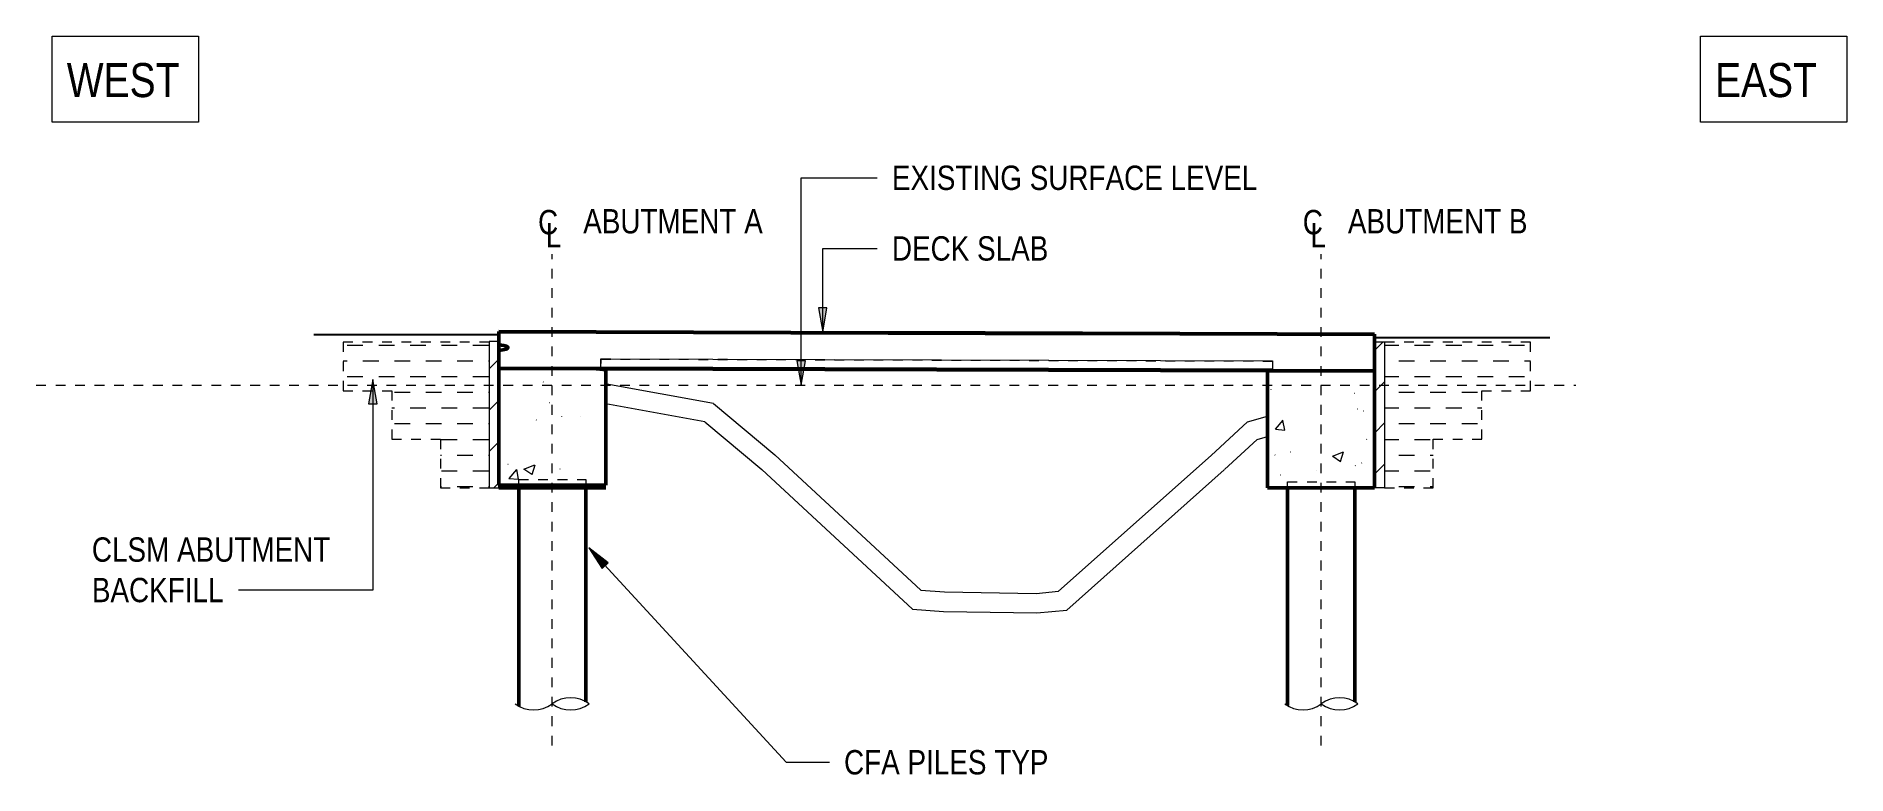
# Model space of a CAD drawing. Header units: metres. Extents: x 566 to 752, y 3 to 1696.
# Drawn here: x 608.32 to 626.93, y 14.71 to 22.3 of the extents above.
import ezdxf

# ---------------------------------------------------------------- set-up
doc = ezdxf.new("R2010")
doc.units = ezdxf.units.M
doc.linetypes.add('JacobsDash', pattern=[0.0045, 0.003, -0.0015])
doc.linetypes.add('JacobsGridLine', pattern=[0.0145, 0.01, -0.001, 0.0025, -0.001])
for name, color, linetype, lineweight in [('BRIDGE-ABUTMENT-CONC', 7, 'Continuous', 40), ('BRIDGE-FRAMING-LINE-18-HID', 7, 'JacobsDash', 18), ('D-BDGE', 7, 'Continuous', 13), ('D-BDGE-FLOOR', 7, 'Continuous', 40), ('D-BDGE-FLOOR-HID', 7, 'JacobsDash', 18), ('D-BDGE-FLOOR-PAT', 7, 'Continuous', 40), ('D-BDGE-FNDN-LINES-18-HID', 7, 'JacobsDash', 18), ('D-BDGE-FNDN-PILE-CONC', 7, 'Continuous', 40), ('D-BDGE-LINE', 7, 'Continuous', 9), ('D-ENHA-GEN-LINE', 7, 'Continuous', 9), ('D-ENHA-GEN-LINE-GRIDS', 7, 'Continuous', 9), ('D-ENHA-TEXT', 7, 'Continuous', 9)]:
    doc.layers.add(name, color=color, linetype=linetype, lineweight=lineweight)
doc.layers.add('D-BDGE-FRAMING', color=7, linetype='Continuous', lineweight=13, true_color=0x8c8cc6)
doc.styles.add('Arial Narrow_2', font='ARIALN.TTF', dxfattribs={"height": 0.25})
doc.styles.add('Arial Narrow_3', font='ARIALN.TTF', dxfattribs={"height": 0.35})
pattern_1 = [(50, (617.81165, 17.354), (1.15687, -0.10121), [0.12097, -1.331]), (355, (617.8117, 17.354), (-0.2238, 1.21312), [0.09677, -1.065]), (100.45, (617.9077, 17.345), (0.93278, 1.11194), [0.1028, -1.131]), (46.184, (617.8117, 17.676), (1.7214, -0.26704), [0.18145, -1.996]), (96.636, (617.9547, 17.654), (1.5076, 1.57074), [0.1542, -1.696]), (351.184, (617.8117, 17.676), (1.50766, 1.5715), [0.14516, -1.597]), (21, (617.97265, 17.596), (0.96275, -0.64938), [0.12097, -1.331]), (326, (617.9727, 17.596), (0.3924, 1.16952), [0.09677, -1.065]), (71.45, (618.0537, 17.542), (1.3549, 0.5203), [0.1028, -1.131]), (37.5, (617.81165, 17.354), (0.019615, 0.536924), [0.00335, -1.048, 0.00335, -1.077, -1.069]), (37.5, (617.81165, 17.354), (0.019615, 0.536924), [-2.132, 0.00335, -1.065]), (7.5, (617.81165, 17.354), (0.424306, 0.636145), [0.00335, -0.61277, 0.00335, -1.024, -0.40726]), (7.5, (617.81165, 17.354), (0.424306, 0.636145), [-1.644, 0.00335, -0.4039]), (327.5, (617.45165, 17.354), (0.861, -0.036384), [0.00335, -0.39987, 0.00335, -1.255, -1.669]), (327.5, (617.45165, 17.354), (0.861, -0.036384), [-1.661, 0.00335, -1.666]), (317.5, (617.29065, 17.354), (0.94062, 0.16145), [0.00335, -0.52084, 0.00335, -0.83213, -1.185]), (317.5, (617.29065, 17.354), (0.94062, 0.16145), [-1.36, 0.00335, -1.182])]
pattern_2 = [(45, (617.81165, 17.354), (-0.212132, 0.212132), [])]
pattern_3 = [(0, (617.81165, 17.354), (0.16129, 0.16129), [0.16129, -0.16129])]

# ---------------------------------------------------------------- blocks, each defined once
blk = doc.blocks.new('01_SFO_FRP_Pile_CastInPlace_CS - CAST-IN-PLACE PILE - 0750-7668704-SECTION-STAGE A4')
at = {"layer": 'D-BDGE-FNDN-LINES-18-HID'}
for p, q in [((-580.892, 17.664), (-580.892, 17.723)), ((-580.892, 17.723), (-580.202, 17.723)), ((-580.202, 17.723), (-580.202, 17.664))]:
    blk.add_line(p, q, dxfattribs=at)
at = {"layer": 'D-BDGE-FNDN-PILE-CONC', "lineweight": 50}
for p, q in [((-580.892, 15.424), (-580.892, 17.664)), ((-580.202, 17.664), (-580.202, 15.462))]:
    blk.add_line(p, q, dxfattribs=at)
blk = doc.blocks.new('01_SFO_FRP_Pile_CastInPlace_CS - CAST-IN-PLACE PILE - 0750-V1-SECTION-STAGE A4')
at = {"layer": 'D-BDGE-FNDN-LINES-18-HID'}
for p, q in [((-588.793, 17.689), (-588.793, 17.749)), ((-588.793, 17.749), (-588.102, 17.749)), ((-588.102, 17.749), (-588.102, 17.689))]:
    blk.add_line(p, q, dxfattribs=at)
at = {"layer": 'D-BDGE-FNDN-PILE-CONC', "lineweight": 50}
for p, q in [((-588.793, 15.419), (-588.793, 17.689)), ((-588.102, 17.689), (-588.102, 15.462))]:
    blk.add_line(p, q, dxfattribs=at)
blk = doc.blocks.new('07_STR_DPS_PermadecPanel - 07_STR_DPS_PermadecPanel-5973117-SECTION-STAGE A4')
at = {"layer": 'BRIDGE-FRAMING-LINE-18-HID'}
for p, q in [((-587.948, 18.893), (-587.947, 18.986)), ((-587.947, 18.986), (-587.947, 18.987)), ((-587.947, 18.987), (-587.947, 18.987)), ((-587.947, 18.987), (-581.047, 18.966)), ((-587.947, 18.986), (-581.047, 18.965)), ((-587.948, 18.893), (-587.948, 18.893)), ((-587.948, 18.893), (-587.948, 18.893)), ((-587.948, 18.893), (-581.048, 18.872)), ((-581.047, 18.965), (-581.048, 18.872)), ((-581.048, 18.872), (-581.048, 18.872)), ((-581.048, 18.872), (-581.048, 18.872)), ((-581.047, 18.965), (-581.047, 18.966)), ((-581.047, 18.966), (-581.047, 18.965))]:
    blk.add_line(p, q, dxfattribs=at)
at = {"layer": 'D-BDGE-FRAMING', "color": 7, "lineweight": 50}
for p, q in [((-587.948, 18.893), (-587.948, 18.887)), ((-581.048, 18.872), (-587.948, 18.893)), ((-587.948, 18.887), (-581.048, 18.866)), ((-581.048, 18.866), (-581.048, 18.872))]:
    blk.add_line(p, q, dxfattribs=at)
blk = doc.blocks.new('CS_DET_Pile-Column_BreakLine - CS_Tubular BreakLine-5483456-SECTION-STAGE A4')
at = {"layer": 'D-BDGE-LINE', "lineweight": 18}
for centre, start, end in [((-588.26, 15.19), 52.9573, 127.0427), ((-588.64, 15.694), 232.9573, 307.0427), ((-588.26, 15.694), 232.9573, 307.0427)]:
    blk.add_arc(centre, 0.315, start, end, dxfattribs=at)
blk = doc.blocks.new('CS_DET_Pile-Column_BreakLine - CS_Tubular BreakLine-5530552-SECTION-STAGE A4')
at = {"layer": 'D-BDGE-LINE', "lineweight": 18}
for centre, start, end in [((-580.358, 15.194), 52.9573, 127.0427), ((-580.733, 15.69), 232.9573, 307.0427), ((-580.358, 15.69), 232.9573, 307.0427)]:
    blk.add_arc(centre, 0.311, start, end, dxfattribs=at)
blk = doc.blocks.new('CS_Annot_Centreline Symbol1 - CS_Annot_Centreline Symbol 2-5308920-SECTION-STAGE A4')
at = {"layer": 'D-ENHA-GEN-LINE', "char_height": 0.25, "attachment_point": 1, "style": 'Arial Narrow_2'}
for s, insert, width in [('C  ', (-588.594, 20.518), 0.44093), ('L', (-588.516, 20.384), 0.1924)]:
    blk.add_mtext(s, dxfattribs=dict(at, insert=insert, width=width))
blk = doc.blocks.new('CS_Annot_Centreline Symbol1 - CS_Annot_Centreline Symbol-5309845-SECTION-STAGE A4')
at = {"layer": 'D-ENHA-GEN-LINE', "char_height": 0.25, "attachment_point": 1, "style": 'Arial Narrow_2'}
for s, insert, width in [('C  ', (-580.736, 20.518), 0.44093), ('L', (-580.658, 20.384), 0.1924)]:
    blk.add_mtext(s, dxfattribs=dict(at, insert=insert, width=width))

msp = doc.modelspace()

# ---------------------------------------------------------------- hatches: boundary and pattern name
at = {"layer": 'BRIDGE-ABUTMENT-CONC', "true_color": 0xc0c0c0}
for points in [[(613.513, 18.889), (613.078, 18.89), (613.078, 18.889), (613.269, 18.889)], [(621.701, 18.864), (620.978, 18.866), (620.978, 18.864), (621.078, 18.864)]]:
    msp.add_hatch(color=9, dxfattribs=at).paths.add_polyline_path(points)
at = {"layer": 'BRIDGE-ABUTMENT-CONC', "lineweight": 9, "true_color": 0xc0c0c0}
h = msp.add_hatch(dxfattribs=at)
h.set_pattern_fill('FP_2', color=9, style=0, pattern_type=2)
h.set_pattern_definition(pattern_1)
h.paths.add_polyline_path([(614.178, 17.689), (614.178, 18.889), (613.078, 18.889), (613.079, 17.689)])
h = msp.add_hatch(dxfattribs=at)
h.set_pattern_fill('FP_2', color=9, style=0, pattern_type=2)
h.set_pattern_definition(pattern_1)
h.paths.add_polyline_path([(622.078, 17.664), (622.078, 18.864), (620.978, 18.864), (620.978, 17.664)])
at = {"layer": 'D-BDGE-FLOOR-PAT', "true_color": 0xc0c0c0}
msp.add_hatch(color=9, dxfattribs=at).paths.add_polyline_path([(622.078, 19.238), (622.078, 19.242), (613.078, 19.269), (613.078, 19.265), (620.078, 19.244), (620.191, 19.243), (622.078, 19.238)])
at = {"layer": 'D-BDGE-LINE'}
h = msp.add_hatch(dxfattribs=at)
h.set_pattern_fill('FP_3', color=256, style=0, pattern_type=2)
h.set_pattern_definition(pattern_2)
h.paths.add_polyline_path([(612.979, 17.661), (613.079, 17.661), (613.078, 19.165), (612.979, 19.165), (612.979, 18.161)])
h.paths.add_polyline_path([(613.078, 19.047), (613.078, 19.047), (613.078, 19.043)])
h.paths.add_polyline_path([(613.078, 19.065), (613.078, 19.065), (613.078, 19.058)])
h = msp.add_hatch(dxfattribs=at)
h.set_pattern_fill('FP_4', color=256, style=0, pattern_type=2)
h.set_pattern_definition(pattern_3)
h.paths.add_polyline_path([(612.479, 17.661), (612.979, 17.661), (612.979, 19.161), (611.479, 19.161), (611.479, 18.661), (611.979, 18.661), (611.979, 18.161), (612.479, 18.161)])
h = msp.add_hatch(dxfattribs=at)
h.set_pattern_fill('FP_3', color=256, style=0, pattern_type=2)
h.set_pattern_definition(pattern_2)
h.paths.add_polyline_path([(622.181, 17.661), (622.18, 19.163), (622.081, 19.163), (622.081, 17.661), (622.168, 17.661)])
h = msp.add_hatch(dxfattribs=at)
h.set_pattern_fill('FP_4', color=256, style=0, pattern_type=2)
h.set_pattern_definition(pattern_3)
h.paths.add_polyline_path([(622.681, 17.661), (622.681, 18.161), (623.181, 18.161), (623.181, 18.661), (623.681, 18.661), (623.681, 19.161), (622.181, 19.161), (622.181, 17.661)])
at = {"layer": 'D-ENHA-TEXT'}
for points in [[(616.407, 19.262), (616.451, 19.512), (616.363, 19.512)], [(616.186, 18.718), (616.23, 18.968), (616.142, 18.968)], [(611.784, 18.775), (611.74, 18.525), (611.828, 18.525)], [(614.003, 17.046), (614.139, 16.832), (614.204, 16.891)]]:
    msp.add_hatch(color=256, dxfattribs=at).paths.add_polyline_path(points)

# ---------------------------------------------------------------- linework, layer by layer
at = {"layer": 'BRIDGE-ABUTMENT-CONC', "lineweight": 50}
for p, q in [((613.078, 17.693), (613.078, 18.893)), ((613.078, 18.889), (613.078, 18.893)), ((613.078, 18.889), (613.078, 17.689)), ((614.178, 18.889), (613.078, 18.889)), ((614.178, 17.689), (614.178, 18.889)), ((620.978, 17.668), (620.978, 18.866)), ((620.978, 18.866), (620.978, 18.864)), ((622.078, 18.864), (620.978, 18.864)), ((620.978, 18.864), (620.978, 17.664)), ((622.078, 17.664), (622.078, 18.864)), ((613.078, 17.693), (613.078, 17.689)), ((613.078, 17.689), (614.178, 17.689)), ((620.978, 17.664), (620.978, 17.668)), ((620.978, 17.664), (622.078, 17.664))]:
    msp.add_line(p, q, dxfattribs=at)
at = {"layer": 'BRIDGE-FRAMING-LINE-18-HID'}
for p, q in [((614.178, 18.893), (614.178, 17.693)), ((622.078, 18.868), (622.078, 17.668)), ((614.178, 17.693), (613.078, 17.693)), ((614.178, 17.693), (614.178, 17.691)), ((622.078, 17.668), (620.978, 17.668)), ((622.078, 17.666), (622.078, 17.668))]:
    msp.add_line(p, q, dxfattribs=at)
at = {"layer": 'D-BDGE', "color": 8, "lineweight": 25, "true_color": 0x808080}
for p, q in [((613.079, 19.235), (611.179, 19.235)), ((622.079, 19.207), (623.879, 19.207))]:
    msp.add_line(p, q, dxfattribs=at)
at = {"layer": 'D-BDGE', "lineweight": 9}
for p, q in [((612.979, 19.165), (612.979, 17.661)), ((613.079, 19.165), (612.979, 19.165)), ((613.079, 17.661), (613.079, 19.165)), ((622.081, 17.661), (622.081, 19.163)), ((622.081, 19.163), (622.181, 19.163)), ((622.181, 19.163), (622.181, 17.661)), ((612.979, 17.661), (613.079, 17.661)), ((622.181, 17.661), (622.081, 17.661))]:
    msp.add_line(p, q, dxfattribs=at)
at = {"layer": 'D-BDGE', "linetype": 'JacobsDash', "lineweight": 18}
for p, q in [((612.979, 19.161), (611.479, 19.161)), ((611.479, 19.161), (611.479, 18.661)), ((623.681, 19.161), (622.181, 19.161)), ((623.681, 18.661), (623.681, 19.161)), ((611.479, 18.661), (611.979, 18.661)), ((611.979, 18.661), (611.979, 18.161)), ((623.181, 18.161), (623.181, 18.661)), ((623.181, 18.661), (623.681, 18.661)), ((611.979, 18.161), (612.479, 18.161)), ((612.479, 18.161), (612.479, 17.661)), ((622.681, 17.661), (622.681, 18.161)), ((622.681, 18.161), (623.181, 18.161)), ((612.479, 17.661), (612.979, 17.661)), ((622.181, 17.661), (622.681, 17.661))]:
    msp.add_line(p, q, dxfattribs=at)
at = {"layer": 'D-BDGE', "lineweight": 18}
for p, q in [((614.128, 18.989), (621.028, 18.968)), ((614.128, 18.894), (614.128, 18.989)), ((621.028, 18.968), (621.028, 18.863))]:
    msp.add_line(p, q, dxfattribs=at)
at = {"layer": 'D-BDGE', "color": 8, "linetype": 'JacobsDash', "lineweight": 18, "true_color": 0x808080}
msp.add_line((608.325, 18.717), (624.146, 18.717), dxfattribs=at)
at = {"layer": 'D-BDGE', "color": 8, "lineweight": 18, "true_color": 0x808080}
for p, q in [((615.285, 18.528), (614.187, 18.729)), ((615.197, 18.341), (614.178, 18.527)), ((615.285, 18.528), (615.915, 18)), ((615.197, 18.341), (615.782, 17.85)), ((620.771, 18.339), (620.4, 17.996)), ((620.771, 18.339), (620.978, 18.399)), ((620.872, 18.16), (620.536, 17.85)), ((620.872, 18.16), (620.978, 18.191)), ((615.915, 18), (617.415, 16.609)), ((618.83, 16.599), (620.4, 17.996)), ((615.782, 17.85), (617.33, 16.414)), ((618.914, 16.406), (620.533, 17.847)), ((617.415, 16.609), (617.657, 16.592)), ((617.657, 16.592), (618.601, 16.578)), ((618.601, 16.578), (618.83, 16.599)), ((617.33, 16.414), (617.649, 16.392)), ((617.649, 16.392), (618.609, 16.378)), ((618.609, 16.378), (618.914, 16.406))]:
    msp.add_line(p, q, dxfattribs=at)
at = {"layer": 'D-BDGE', "lineweight": 35}
msp.add_line((613.078, 17.66), (614.179, 17.66), dxfattribs=at)
at = {"layer": 'D-BDGE-FLOOR', "lineweight": 50}
for p, q in [((613.078, 19.265), (613.078, 19.269)), ((613.078, 19.164), (613.078, 19.267)), ((613.078, 19.265), (613.078, 19.135)), ((622.078, 19.242), (622.078, 19.238)), ((622.078, 18.863), (622.078, 19.238)), ((613.078, 19.073), (613.078, 18.89)), ((613.078, 18.894), (613.078, 19.05)), ((613.078, 18.894), (613.078, 18.89))]:
    msp.add_line(p, q, dxfattribs=at)
at = {"layer": 'D-BDGE-FLOOR', "lineweight": 50, "flags": 128}
for points in [[(613.078, 19.269), (614.078, 19.266), (615.078, 19.263), (616.078, 19.26), (617.078, 19.257), (618.078, 19.254), (619.078, 19.251), (620.078, 19.248), (621.078, 19.245), (622.078, 19.242)], [(622.078, 19.238), (621.078, 19.241), (620.078, 19.244), (619.078, 19.247), (618.078, 19.25), (617.078, 19.253), (616.078, 19.256), (615.078, 19.259), (614.078, 19.262), (613.078, 19.265)], [(613.078, 19.164), (613.078, 19.164), (613.078, 19.164)], [(613.078, 19.135), (613.106, 19.13), (613.13, 19.125)], [(613.078, 19.126), (613.078, 19.13), (613.078, 19.135)], [(613.078, 19.073), (613.078, 19.086), (613.078, 19.099), (613.078, 19.112), (613.078, 19.126)], [(613.13, 19.125), (613.145, 19.121), (613.156, 19.117), (613.165, 19.113), (613.171, 19.109), (613.173, 19.105), (613.172, 19.101), (613.168, 19.096), (613.16, 19.092), (613.15, 19.088), (613.136, 19.084), (613.12, 19.081), (613.1, 19.077), (613.078, 19.073)], [(613.078, 18.89), (614.078, 18.887), (615.078, 18.884), (616.078, 18.881), (617.078, 18.878), (618.078, 18.875), (619.078, 18.872), (620.078, 18.869), (621.078, 18.866), (622.078, 18.863)]]:
    msp.add_lwpolyline(points, dxfattribs=at)
at = {"layer": 'D-BDGE-FLOOR-HID'}
for p, q in [((613.078, 19.267), (613.078, 19.269)), ((613.078, 19.161), (613.078, 19.164)), ((613.078, 19.161), (613.078, 19.164)), ((622.078, 19.242), (622.078, 19.24)), ((613.078, 19.05), (613.078, 19.056)), ((613.078, 19.055), (613.078, 19.054)), ((613.078, 19.054), (613.078, 19.05))]:
    msp.add_line(p, q, dxfattribs=at)
at = {"layer": 'D-BDGE-FLOOR-HID', "flags": 128}
for points in [[(613.078, 19.164), (613.078, 19.161), (613.078, 19.157)], [(613.078, 19.05), (613.078, 19.053), (613.078, 19.054)]]:
    msp.add_lwpolyline(points, dxfattribs=at)
at = {"layer": 'D-ENHA-GEN-LINE-GRIDS', "linetype": 'JacobsGridLine', "lineweight": 18}
for p, q in [((613.628, 15.014), (613.628, 20.064)), ((621.528, 15.014), (621.528, 20.064))]:
    msp.add_line(p, q, dxfattribs=at)
at = {"layer": 'D-ENHA-TEXT'}
for p, q in [((616.186, 20.849), (616.968, 20.849)), ((616.186, 18.718), (616.186, 20.849)), ((616.407, 20.123), (616.968, 20.123)), ((616.407, 19.262), (616.407, 20.123)), ((616.451, 19.512), (616.363, 19.512)), ((616.363, 19.512), (616.407, 19.262)), ((616.407, 19.262), (616.451, 19.512)), ((616.23, 18.968), (616.142, 18.968)), ((616.142, 18.968), (616.186, 18.718)), ((616.186, 18.718), (616.23, 18.968)), ((611.784, 18.775), (611.74, 18.525)), ((611.828, 18.525), (611.784, 18.775)), ((611.784, 18.775), (611.784, 16.612)), ((611.74, 18.525), (611.828, 18.525)), ((614.003, 17.046), (614.139, 16.832)), ((614.204, 16.891), (614.003, 17.046)), ((614.003, 17.046), (616.031, 14.842)), ((614.139, 16.832), (614.204, 16.891)), ((611.523, 16.612), (610.403, 16.612)), ((611.784, 16.612), (611.523, 16.612)), ((616.031, 14.842), (616.476, 14.842))]:
    msp.add_line(p, q, dxfattribs=at)
at = {"layer": 'D-ENHA-TEXT', "lineweight": 18, "flags": 128}
for points in [[(608.489, 22.304), (609.993, 22.304), (609.993, 21.422), (608.489, 21.422)], [(625.426, 22.304), (626.93, 22.304), (626.93, 21.422), (625.426, 21.422)]]:
    msp.add_lwpolyline(points, close=True, dxfattribs=at)

# ---------------------------------------------------------------- block references
at = {"layer": 'BRIDGE-FRAMING-LINE-18-HID'}
msp.add_blockref('07_STR_DPS_PermadecPanel - 07_STR_DPS_PermadecPanel-5973117-SECTION-STAGE A4', (1202.076, 0), dxfattribs=at)
at = {"layer": 'D-BDGE-FNDN-LINES-18-HID'}
for name in ['01_SFO_FRP_Pile_CastInPlace_CS - CAST-IN-PLACE PILE - 0750-V1-SECTION-STAGE A4', '01_SFO_FRP_Pile_CastInPlace_CS - CAST-IN-PLACE PILE - 0750-7668704-SECTION-STAGE A4']:
    msp.add_blockref(name, (1202.076, 0), dxfattribs=at)
at = {"layer": 'D-BDGE-LINE'}
for name in ['CS_DET_Pile-Column_BreakLine - CS_Tubular BreakLine-5483456-SECTION-STAGE A4', 'CS_DET_Pile-Column_BreakLine - CS_Tubular BreakLine-5530552-SECTION-STAGE A4']:
    msp.add_blockref(name, (1202.076, 0), dxfattribs=at)
at = {"layer": 'D-ENHA-GEN-LINE'}
for name in ['CS_Annot_Centreline Symbol1 - CS_Annot_Centreline Symbol 2-5308920-SECTION-STAGE A4', 'CS_Annot_Centreline Symbol1 - CS_Annot_Centreline Symbol-5309845-SECTION-STAGE A4']:
    msp.add_blockref(name, (1202.076, 0), dxfattribs=at)

# ---------------------------------------------------------------- texts
at = {"layer": 'D-ENHA-GEN-LINE', "char_height": 0.25, "attachment_point": 1, "style": 'Arial Narrow_2', "bg_fill": 3, "box_fill_scale": 1, "bg_fill_color": 256, "bg_fill_true_color": 13158600, "bg_fill_transparency": 0}
for s, insert in [('ABUTMENT A', (613.946, 20.527)), ('ABUTMENT B', (621.804, 20.527))]:
    msp.add_mtext(s, dxfattribs=dict(at, insert=insert))
at = {"layer": 'D-ENHA-TEXT', "char_height": 0.25, "attachment_point": 1, "style": 'Arial Narrow_2', "bg_fill": 3, "box_fill_scale": 1, "bg_fill_color": 256, "bg_fill_true_color": 13158600, "bg_fill_transparency": 0}
for s, insert in [('EXISTING SURFACE LEVEL', (617.118, 20.974)), ('DECK SLAB', (617.118, 20.248)), ('CFA PILES TYP', (616.626, 14.967))]:
    msp.add_mtext(s, dxfattribs=dict(at, insert=insert))
at = {"layer": 'D-ENHA-TEXT', "char_height": 0.25, "attachment_point": 1, "style": 'Arial Narrow_2', "bg_fill": 3, "box_fill_scale": 1, "bg_fill_color": 256, "bg_fill_transparency": 0}
for s, insert in [('CLSM ABUTMENT ', (608.897, 17.153)), ('BACKFILL', (608.897, 16.737))]:
    msp.add_mtext(s, dxfattribs=dict(at, insert=insert))

# ---------------------------------------------------------------- next in the draw order: texts
at = {"layer": 'D-ENHA-TEXT', "lineweight": 18, "char_height": 0.35, "attachment_point": 1, "style": 'Arial Narrow_3', "bg_fill": 3, "box_fill_scale": 1, "bg_fill_color": 256, "bg_fill_true_color": 13158600, "bg_fill_transparency": 0}
for s, insert in [('WEST', (608.639, 22.028)), ('EAST', (625.576, 22.028))]:
    msp.add_mtext(s, dxfattribs=dict(at, insert=insert))

doc.saveas('drawing.dxf')
